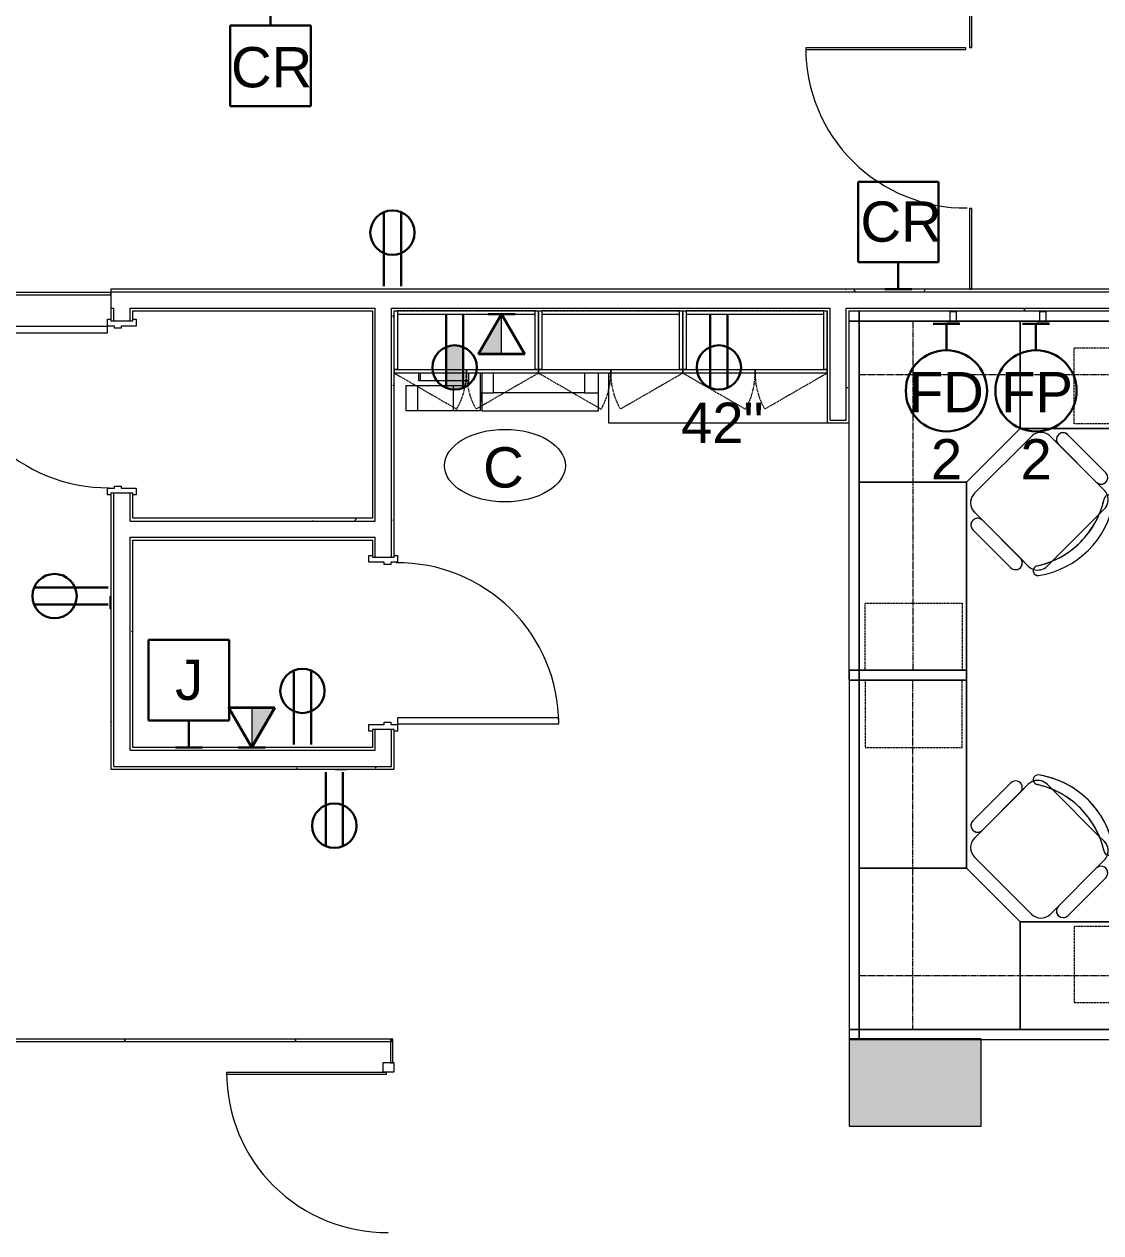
# Model space of a CAD drawing. Header units: inches. Extents: x 0 to 1536, y 72 to 1354.
# Drawn here: x 401 to 641.5, y 241.3 to 511.3 of the extents above; entities that cross this region are included whole.
import ezdxf

# ---------------------------------------------------------------- set-up
doc = ezdxf.new("R2010")
doc.units = ezdxf.units.IN
doc.header["$MEASUREMENT"] = 0
for name, pattern in [('Dash', [0.25, 0.125, -0.125]), ('Hidden', [0.28125, 0.1875, -0.09375]), ('Hidden2', [0.140625, 0.09375, -0.046875])]:
    doc.linetypes.add(name, pattern=pattern)
for name, color, linetype, lineweight in [('A-ANNO-NOTE', 131, 'Continuous', 9), ('A-COLS', 52, 'Continuous', 13), ('A-DOOR', 31, 'Continuous', 13), ('A-GLAZ-CURT', 52, 'Continuous', 9), ('A-GLAZ-CWMG', 51, 'Continuous', 9), ('A-WALL', 113, 'Continuous', 13), ('A-WALL-PATT', 111, 'Continuous', 13), ('E-ELEC-FIXT', 91, 'Continuous', 9), ('I-FURN', 30, 'Continuous', 9), ('I-FURN-PNLS', 30, 'Continuous', 9), ('I-WALL', 2, 'Continuous', 13), ('Q-CASE', 31, 'Continuous', 9), ('Q-CASE-HDLN', 31, 'Dash', 9), ('Q-SPCQ', 91, 'Continuous', 9), ('Q-SPCQ-IDEN', 132, 'Continuous', 9)]:
    doc.layers.add(name, color=color, linetype=linetype, lineweight=lineweight)
doc.styles.add('Arial_1', font='arial.ttf', dxfattribs={"height": 9})
doc.styles.add('Swis721 Lt BT_2', font='swissl.ttf', dxfattribs={"height": 9})
pattern_1 = [(0, (0, 0), (30.72, 7.68), [1.267, -21.773, 1.267, -21.773, -122.88]), (0, (0, 0), (30.72, 7.68), [-46.08, 1.267, -44.813, 1.267, -21.773, -53.76]), (0, (0, 0), (30.72, 7.68), [-115.2, 1.267, -14.093, 1.267, -37.133]), (120, (11.52, 3.84), (-22.011075, 22.7643), [1.267, -21.773, 1.267, -21.773, -122.88]), (120, (11.52, 3.84), (-22.011075, 22.7643), [-46.08, 1.267, -44.813, 1.267, -21.773, -53.76]), (120, (11.52, 3.84), (-22.011075, 22.7643), [-115.2, 1.267, -14.093, 1.267, -37.133]), (240, (15.36, 19.2), (-8.708925, -30.4443), [1.267, -21.773, 1.267, -21.773, -122.88]), (240, (15.36, 19.2), (-8.708925, -30.4443), [-46.08, 1.267, -44.813, 1.267, -21.773, -53.76]), (240, (15.36, 19.2), (-8.708925, -30.4443), [-115.2, 1.267, -14.093, 1.267, -37.133])]

# ---------------------------------------------------------------- blocks, each defined once
blk = doc.blocks.new('System Panel - Glazed-7510324-Level XX  POWER _ SIGNAL')
at = {"layer": 'A-GLAZ-CURT', "lineweight": 13}
for p, q in [((19, 0.125), (-19, 0.125)), ((-19, 0.125), (-19, -0.375)), ((19, -0.375), (19, 0.125)), ((-19, -0.375), (19, -0.375))]:
    blk.add_line(p, q, dxfattribs=at)
blk = doc.blocks.new('A-Copier-Floor - A-Copier-Floor-4036613-Level XX  POWER _ SIGNAL')
at = {"layer": 'Q-SPCQ'}
for p, q in [((-27.26, -1.09), (-27.26, -2.84)), ((-26.84, -2.84), (-26.84, -1.09)), ((-16.13, -1.09), (-16.13, -3.97)), ((-13.49, -1.09), (-13.49, -9.53)), ((-13.09, -1.09), (-13.09, -5.51)), ((-10.52, -5.51), (-10.52, -1.09)), ((9.82, -1.09), (9.82, -5.51)), ((12.91, -5.51), (12.91, -1.09)), ((-27.49, -3.97), (-30.09, -3.97)), ((-30.09, -3.97), (-30.09, -9.53)), ((-19.49, -3.97), (-27.49, -3.97)), ((-27.49, -3.97), (-27.49, -9.53)), ((-26.84, -2.84), (-27.26, -2.84)), ((-16.13, -2.84), (-26.84, -2.84)), ((-16.13, -3.97), (-19.49, -3.97)), ((-19.49, -3.97), (-19.49, -9.53)), ((-13.29, -5.51), (-13.29, -7.53)), ((-13.29, -5.51), (-13.1, -5.51)), ((-13.1, -7.53), (-13.29, -7.53)), ((-13.09, -5.51), (-10.52, -5.51)), ((-13.09, -5.51), (-13.09, -9.53)), ((9.82, -5.51), (-10.52, -5.51)), ((9.82, -5.51), (12.91, -5.51)), ((12.91, -9.53), (12.91, -5.51)), ((-27.49, -9.53), (-30.09, -9.53)), ((-19.49, -9.53), (-27.49, -9.53)), ((-13.49, -9.53), (-19.49, -9.53)), ((-13.09, -9.53), (12.91, -9.53))]:
    blk.add_line(p, q, dxfattribs=at)
blk = doc.blocks.new('F-Workstation - Generic Typical - F-Workstation - admin-V7-Level XX  POWER _ SIGNAL')
at = {"layer": 'I-FURN'}
for p, q in [((25.76, -38.49), (38.49, -25.76)), ((38.49, -25.76), (25.76, -38.49)), ((25.76, -38.49), (38.49, -25.76)), ((42.73, -25.76), (54.75, -37.78)), ((44.5, -27.53), (42.73, -25.76)), ((42.73, -25.76), (44.5, -27.53)), ((46.62, -25.4), (55.1, -33.89)), ((55.1, -33.89), (46.62, -25.4)), ((46.62, -25.4), (55.1, -33.89)), ((44.5, -27.53), (52.98, -36.01)), ((52.98, -36.01), (44.5, -27.53)), ((52.98, -36.01), (44.5, -27.53)), ((44.5, -27.53), (52.98, -36.01)), ((54.75, -37.78), (52.98, -36.01)), ((52.98, -36.01), (54.75, -37.78)), ((37.78, -54.75), (25.76, -42.73)), ((25.76, -42.73), (27.53, -44.5)), ((27.53, -44.5), (25.76, -42.73)), ((53.65, -43.12), (43.12, -53.65)), ((43.2, -53.57), (53.57, -43.2)), ((53.57, -43.2), (43.2, -53.57)), ((53.57, -43.2), (54.75, -42.02)), ((54.75, -42.02), (53.57, -43.2)), ((36.01, -52.98), (27.53, -44.5)), ((27.53, -44.5), (36.01, -52.98)), ((27.53, -44.5), (36.01, -52.98)), ((36.01, -52.98), (27.53, -44.5)), ((33.89, -55.1), (25.4, -46.62)), ((25.4, -46.62), (33.89, -55.1)), ((33.89, -55.1), (25.4, -46.62)), ((36.01, -52.98), (37.78, -54.75)), ((37.78, -54.75), (36.01, -52.98)), ((42.02, -54.75), (43.2, -53.57)), ((43.2, -53.57), (42.02, -54.75))]:
    blk.add_line(p, q, dxfattribs=at)
for centre, radius, start, end in [((40.61, -27.88), 3, 45, 135), ((40.61, -27.88), 3, 45, 135), ((40.61, -27.88), 3, 45, 135), ((45.56, -26.46), 1.5, 45, 225), ((45.56, -26.46), 1.5, 45, 225), ((45.56, -26.46), 1.5, 135, 180), ((45.56, -26.46), 1.5, 180, 225), ((45.56, -26.46), 1.5, 90, 135), ((45.56, -26.46), 1.5, 60, 90), ((45.56, -26.46), 1.5, 45, 60), ((54.04, -34.95), 1.5, 225, 45), ((54.04, -34.95), 1.5, 225, 45), ((54.04, -34.95), 1.5, 225, 45), ((52.63, -39.9), 3, 18.7164, 45), ((52.63, -39.9), 3, 18.6047, 45), ((52.63, -39.9), 3, 18.6047, 45), ((27.88, -40.61), 3, 135, 225), ((27.88, -40.61), 3, 135, 225), ((27.88, -40.61), 3, 135, 225), ((35.53, -35.53), 19.64, 282.5758, 347.4242), ((35.53, -35.53), 19.64, 282.5758, 347.4242), ((37.07, -37.07), 20, 278.8255, 351.1745), ((37.07, -37.07), 20, 278.8255, 351.1745), ((35.53, -35.53), 19.64, 323.1061, 347.4242), ((55.77, -39.97), 1.08, 351.1745, 171.1745), ((55.77, -39.97), 1.08, 351.1745, 171.1745), ((55.77, -39.97), 1.08, 156.1745, 171.1745), ((52.63, -39.9), 3, 315, 18.6047), ((55.77, -39.97), 1.08, 96.1745, 156.1745), ((52.63, -39.9), 3, 330, 0), ((52.63, -39.9), 3, 0, 18.6047), ((55.77, -39.97), 1.08, 81.1745, 96.1745), ((55.77, -39.97), 1.08, 351.1745, 81.1745), ((37.07, -37.07), 20, 342.1309, 351.1745), ((52.63, -39.9), 3, 315, 330), ((26.46, -45.56), 1.5, 45, 225), ((26.46, -45.56), 1.5, 45, 225), ((26.46, -45.56), 1.5, 105, 180), ((26.46, -45.56), 1.5, 180, 225), ((26.46, -45.56), 1.5, 45, 105), ((37.07, -37.07), 20, 278.8255, 342.1309), ((35.53, -35.53), 19.64, 315, 323.1061), ((35.53, -35.53), 19.64, 290.6818, 315), ((34.95, -54.04), 1.5, 225, 45), ((34.95, -54.04), 1.5, 225, 45), ((34.95, -54.04), 1.5, 345, 45), ((35.53, -35.53), 19.64, 282.5758, 290.6818), ((34.95, -54.04), 1.5, 225, 315), ((34.95, -54.04), 1.5, 315, 345), ((39.9, -52.63), 3, 225, 251.2836), ((39.9, -52.63), 3, 225, 251.3953), ((39.9, -52.63), 3, 225, 251.3953), ((39.97, -55.77), 1.08, 98.8255, 278.8255), ((39.97, -55.77), 1.08, 98.8255, 278.8255), ((39.97, -55.77), 1.08, 173.8255, 188.8255), ((39.97, -55.77), 1.08, 143.8255, 173.8255), ((39.97, -55.77), 1.08, 188.8255, 203.8255), ((39.9, -52.63), 3, 251.3953, 315), ((39.9, -52.63), 3, 251.3953, 255), ((39.97, -55.77), 1.08, 203.8255, 278.8255), ((39.97, -55.77), 1.08, 98.8255, 143.8255), ((39.9, -52.63), 3, 255, 285), ((39.9, -52.63), 3, 285, 315)]:
    blk.add_arc(centre, radius, start, end, dxfattribs=at)
at = {"layer": 'I-FURN-PNLS'}
for p, q in [((-2.25, 2.25), (-2.25, 0)), ((0, 2.25), (-2.25, 2.25)), ((-2.25, 0), (0, 0)), ((0, 0), (-2.25, 0)), ((-2.25, 0), (-2.25, -78)), ((0, 0), (0, 2.25)), ((78, 2.25), (0, 2.25)), ((0, 2.25), (0, 0)), ((0, 0), (78, 0)), ((0, -78), (0, 0)), ((0, 0), (0, -36)), ((36, 0), (0, 0)), ((0, 0), (0, -36)), ((36, 0), (0, 0)), ((0, 0), (36, 0)), ((0, -36), (0, 0)), ((78, 0), (36, 0)), ((36, 0), (36, -24)), ((36, -24), (36, 0)), ((36, -24), (36, 0)), ((36, 0), (36, -24)), ((78, 0), (36, 0)), ((36, 0), (36, -24)), ((36, -24), (36, 0)), ((36, 0), (78, 0)), ((78, 2.25), (78, 0)), ((80.25, 2.25), (78, 2.25)), ((78, 0), (78, 2.25)), ((78, -24), (78, 0)), ((78, 0), (80.25, 0)), ((80.25, 0), (78, 0)), ((78, 0), (78, -24)), ((78, -24), (78, 0)), ((78, 0), (78, -24)), ((80.25, 0), (80.25, 2.25)), ((80.25, -24), (80.25, 0)), ((24, -36), (36, -24)), ((24, -36), (36, -24)), ((36, -24), (24, -36)), ((36, -24), (78, -24)), ((36, -24), (78, -24)), ((78, -24), (36, -24)), ((63, -24), (78, -24)), ((78, -24), (80.25, -24)), ((24, -36), (0, -36)), ((0, -36), (0, -78)), ((0, -36), (24, -36)), ((0, -36), (24, -36)), ((24, -36), (0, -36)), ((24, -36), (0, -36)), ((0, -36), (0, -78)), ((0, -78), (0, -36)), ((0, -36), (24, -36)), ((24, -78), (24, -36)), ((24, -78), (24, -36)), ((24, -36), (24, -78)), ((24, -78), (24, -48)), ((-2.25, -78), (-2.25, -80.25)), ((0, -78), (-2.25, -78)), ((-2.25, -78), (0, -78)), ((0, -78), (24, -78)), ((0, -80.25), (0, -78)), ((24, -78), (0, -78)), ((0, -78), (0, -80.25)), ((0, -78), (24, -78)), ((24, -78), (0, -78)), ((24, -80.25), (24, -78)), ((-2.25, -80.25), (0, -80.25)), ((0, -80.25), (24, -80.25))]:
    blk.add_line(p, q, dxfattribs=at)
at = {"layer": 'I-FURN-PNLS', "linetype": 'Hidden'}
for p, q in [((12, -78), (12, 0)), ((0, -12), (78, -12))]:
    blk.add_line(p, q, dxfattribs=at)
at = {"layer": 'I-FURN-PNLS', "linetype": 'Hidden2'}
for p, q in [((63, -1.37), (63, -23)), ((78, -1.37), (63, -1.37)), ((78, -23), (78, -1.37)), ((63, -23), (78, -23)), ((23, -48), (6, -48)), ((6, -48), (6, -78)), ((23, -78), (23, -48)), ((6, -78), (23, -78))]:
    blk.add_line(p, q, dxfattribs=at)
blk = doc.blocks.new('F-Workstation - Generic Typical - F-Workstation - admin-V12-Level XX  POWER _ SIGNAL')
at = {"layer": 'I-FURN'}
for p, q in [((33.89, 55.1), (25.4, 46.62)), ((33.89, 55.1), (25.4, 46.62)), ((25.4, 46.62), (33.89, 55.1)), ((37.78, 54.75), (25.76, 42.73)), ((37.78, 54.75), (36.01, 52.98)), ((36.01, 52.98), (37.78, 54.75)), ((43.2, 53.57), (42.02, 54.75)), ((42.02, 54.75), (43.2, 53.57)), ((27.53, 44.5), (36.01, 52.98)), ((36.01, 52.98), (27.53, 44.5)), ((36.01, 52.98), (27.53, 44.5)), ((27.53, 44.5), (36.01, 52.98)), ((53.65, 43.12), (43.12, 53.65)), ((53.57, 43.2), (43.2, 53.57)), ((43.2, 53.57), (53.57, 43.2)), ((27.53, 44.5), (25.76, 42.73)), ((25.76, 42.73), (27.53, 44.5)), ((54.75, 42.02), (53.57, 43.2)), ((53.57, 43.2), (54.75, 42.02)), ((25.76, 38.49), (38.49, 25.76)), ((25.76, 38.49), (38.49, 25.76)), ((38.49, 25.76), (25.76, 38.49)), ((42.73, 25.76), (54.75, 37.78)), ((52.98, 36.01), (44.5, 27.53)), ((44.5, 27.53), (52.98, 36.01)), ((44.5, 27.53), (52.98, 36.01)), ((52.98, 36.01), (44.5, 27.53)), ((52.98, 36.01), (54.75, 37.78)), ((54.75, 37.78), (52.98, 36.01)), ((46.62, 25.4), (55.1, 33.89)), ((46.62, 25.4), (55.1, 33.89)), ((55.1, 33.89), (46.62, 25.4)), ((42.73, 25.76), (44.5, 27.53)), ((44.5, 27.53), (42.73, 25.76))]:
    blk.add_line(p, q, dxfattribs=at)
for centre, radius, start, end in [((39.97, 55.77), 1.08, 81.1745, 261.1745), ((39.97, 55.77), 1.08, 81.1745, 261.1745), ((39.97, 55.77), 1.08, 81.1745, 141.1745), ((37.07, 37.07), 20, 8.8255, 81.1745), ((37.07, 37.07), 20, 8.8255, 81.1745), ((37.07, 37.07), 20, 8.8255, 81.1745), ((34.95, 54.04), 1.5, 315, 135), ((34.95, 54.04), 1.5, 315, 135), ((34.95, 54.04), 1.5, 90, 135), ((34.95, 54.04), 1.5, 60, 90), ((34.95, 54.04), 1.5, 45, 60), ((34.95, 54.04), 1.5, 0, 45), ((34.95, 54.04), 1.5, 345, 0), ((39.9, 52.63), 3, 108.7164, 135), ((39.9, 52.63), 3, 108.6047, 135), ((39.9, 52.63), 3, 108.6047, 135), ((39.97, 55.77), 1.08, 171.1745, 186.1745), ((39.97, 55.77), 1.08, 186.1745, 201.1745), ((39.97, 55.77), 1.08, 141.1745, 171.1745), ((39.9, 52.63), 3, 60, 108.6047), ((39.9, 52.63), 3, 45, 108.6047), ((39.97, 55.77), 1.08, 201.1745, 216.1745), ((39.97, 55.77), 1.08, 216.1745, 231.1745), ((39.97, 55.77), 1.08, 231.1745, 246.1745), ((39.97, 55.77), 1.08, 246.1745, 261.1745), ((35.53, 35.53), 19.64, 12.5758, 77.4242), ((35.53, 35.53), 19.64, 12.5758, 77.4242), ((35.53, 35.53), 19.64, 69.3182, 77.4242), ((39.9, 52.63), 3, 45, 60), ((34.95, 54.04), 1.5, 315, 345), ((35.53, 35.53), 19.64, 36.8939, 69.3182), ((26.46, 45.56), 1.5, 135, 315), ((26.46, 45.56), 1.5, 135, 315), ((26.46, 45.56), 1.5, 135, 180), ((35.53, 35.53), 19.64, 28.7879, 36.8939), ((26.46, 45.56), 1.5, 180, 195), ((26.46, 45.56), 1.5, 195, 285), ((26.46, 45.56), 1.5, 285, 300), ((26.46, 45.56), 1.5, 300, 315), ((35.53, 35.53), 19.64, 12.5758, 28.7879), ((27.88, 40.61), 3, 135, 225), ((27.88, 40.61), 3, 135, 225), ((27.88, 40.61), 3, 135, 195), ((52.63, 39.9), 3, 341.3953, 45), ((52.63, 39.9), 3, 341.3953, 45), ((27.88, 40.61), 3, 195, 225), ((55.77, 39.97), 1.08, 188.8255, 8.8255), ((55.77, 39.97), 1.08, 188.8255, 8.8255), ((55.77, 39.97), 1.08, 188.8255, 218.8255), ((52.63, 39.9), 3, 315, 341.2836), ((52.63, 39.9), 3, 315, 341.3953), ((52.63, 39.9), 3, 315, 341.3953), ((55.77, 39.97), 1.08, 218.8255, 248.8255), ((55.77, 39.97), 1.08, 248.8255, 263.8255), ((55.77, 39.97), 1.08, 263.8255, 308.8255), ((55.77, 39.97), 1.08, 308.8255, 338.8255), ((55.77, 39.97), 1.08, 338.8255, 8.8255), ((54.04, 34.95), 1.5, 315, 135), ((54.04, 34.95), 1.5, 315, 135), ((54.04, 34.95), 1.5, 45, 135), ((54.04, 34.95), 1.5, 30, 45), ((54.04, 34.95), 1.5, 315, 15), ((54.04, 34.95), 1.5, 15, 30), ((45.56, 26.46), 1.5, 135, 315), ((45.56, 26.46), 1.5, 135, 315), ((45.56, 26.46), 1.5, 135, 180), ((40.61, 27.88), 3, 225, 315), ((40.61, 27.88), 3, 225, 315), ((40.61, 27.88), 3, 225, 300), ((40.61, 27.88), 3, 300, 315), ((45.56, 26.46), 1.5, 180, 210), ((45.56, 26.46), 1.5, 210, 315)]:
    blk.add_arc(centre, radius, start, end, dxfattribs=at)
at = {"layer": 'I-FURN-PNLS'}
for p, q in [((-2.25, 78), (-2.25, 80.25)), ((-2.25, 80.25), (0, 80.25)), ((0, 80.25), (0, 78)), ((0, 78), (0, 80.25)), ((0, 80.25), (24, 80.25)), ((24, 80.25), (24, 78)), ((0, 78), (-2.25, 78)), ((-2.25, 78), (0, 78)), ((-2.25, 0), (-2.25, 78)), ((0, 36), (0, 78)), ((0, 78), (24, 78)), ((0, 78), (0, 0)), ((24, 78), (0, 78)), ((24, 78), (0, 78)), ((0, 78), (0, 36)), ((0, 36), (0, 78)), ((0, 78), (24, 78)), ((24, 78), (24, 36)), ((24, 78), (24, 48)), ((24, 36), (24, 78)), ((24, 78), (24, 36)), ((24, 36), (0, 36)), ((0, 0), (0, 36)), ((0, 36), (24, 36)), ((24, 36), (0, 36)), ((0, 36), (0, 0)), ((0, 0), (0, 36)), ((0, 36), (24, 36)), ((0, 36), (24, 36)), ((24, 36), (0, 36)), ((24, 36), (36, 24)), ((36, 24), (24, 36)), ((24, 36), (36, 24)), ((36, 0), (36, 24)), ((36, 24), (78, 24)), ((36, 24), (36, 0)), ((36, 0), (36, 24)), ((36, 24), (36, 0)), ((78, 24), (36, 24)), ((36, 24), (36, 0)), ((36, 0), (36, 24)), ((36, 24), (78, 24)), ((63, 24), (78, 24)), ((78, 24), (78, 0)), ((78, 24), (80.25, 24)), ((78, 0), (78, 24)), ((78, 0), (78, 24)), ((78, 24), (78, 0)), ((80.25, 24), (80.25, 0)), ((-2.25, -2.25), (-2.25, 0)), ((-2.25, 0), (0, 0)), ((0, 0), (-2.25, 0)), ((0, -2.25), (-2.25, -2.25)), ((0, 0), (0, -2.25)), ((0, -2.25), (0, 0)), ((0, 0), (78, 0)), ((36, 0), (0, 0)), ((0, 0), (36, 0)), ((36, 0), (0, 0)), ((78, -2.25), (0, -2.25)), ((78, 0), (36, 0)), ((36, 0), (78, 0)), ((78, 0), (36, 0)), ((78, -2.25), (78, 0)), ((78, 0), (80.25, 0)), ((78, 0), (78, -2.25)), ((80.25, 0), (78, 0)), ((80.25, -2.25), (78, -2.25)), ((80.25, 0), (80.25, -2.25))]:
    blk.add_line(p, q, dxfattribs=at)
at = {"layer": 'I-FURN-PNLS', "linetype": 'Hidden2'}
for p, q in [((6, 78), (23, 78)), ((6, 48), (6, 78)), ((23, 78), (23, 48)), ((23, 48), (6, 48)), ((63, 1.37), (63, 23)), ((63, 23), (78, 23)), ((78, 23), (78, 1.37)), ((78, 1.37), (63, 1.37))]:
    blk.add_line(p, q, dxfattribs=at)
at = {"layer": 'I-FURN-PNLS', "linetype": 'Hidden'}
for p, q in [((12, 78), (12, 0)), ((0, 12), (78, 12))]:
    blk.add_line(p, q, dxfattribs=at)
blk = doc.blocks.new('C-Counter Top - ADJ HEIGHT-7594232-Level XX  POWER _ SIGNAL')
at = {"layer": 'Q-CASE'}
for p, q in [((-47.26, -13.88), (-47.26, -25)), ((-47.26, -25), (1.6, -25))]:
    blk.add_line(p, q, dxfattribs=at)
blk = doc.blocks.new('existing columns - existing columns-7228682-Level XX  POWER _ SIGNAL')
at = {"layer": 'A-COLS', "lineweight": 9}
h = blk.add_hatch(color=7, dxfattribs=at)
h.paths.add_polyline_path([(384.5, 264.85), (384.5, 284.85), (359.5, 284.85), (359.5, 264.85), (378.37, 264.85)], flags=0)
h.paths.add_polyline_path([(1273.33, 265.1), (1296.58, 265.1), (1296.58, 284.6), (1273.33, 284.6), (1273.33, 266.87)], flags=0)
h.paths.add_polyline_path([(614.75, 265.1), (614.75, 284.6), (585.25, 284.6), (585.25, 265.1)], flags=0)
h.paths.add_polyline_path([(140.33, 265.35), (162.62, 265.35), (162.62, 284.85), (125.37, 284.85), (125.37, 265.35)], flags=0)
h.paths.add_polyline_path([(1043.14, 265.6), (1070.77, 265.6), (1070.77, 284.1), (1043.14, 284.1), (1043.14, 266.87)], flags=0)
h.paths.add_polyline_path([(816.33, 265.6), (841.58, 265.6), (841.58, 284.1), (816.33, 284.1), (816.33, 266.87)], flags=0)
h.paths.add_polyline_path([(1297.94, 517.56), (1297.94, 540.06), (1274.69, 540.06), (1274.69, 517.56)], flags=0)
h.paths.add_polyline_path([(1049.47, 518.87), (1070.77, 518.87), (1070.77, 538.75), (1043.14, 538.75), (1043.14, 518.87), (1049.23, 518.87)], flags=0)
h.paths.add_polyline_path([(615, 520.1), (615, 539.97), (585, 539.97), (585, 520.1)], flags=0)
h.paths.add_polyline_path([(841.58, 520.1), (841.58, 538.22), (816.33, 538.22), (816.33, 520.1), (832.82, 520.1)], flags=0)
h.paths.add_polyline_path([(396.25, 522.37), (396.25, 540.6), (365.37, 540.6), (365.37, 522.37)], flags=0)
h.paths.add_polyline_path([(395, 759.02), (395, 770.52), (369, 770.52), (369, 759.02)], flags=0)
at = {"layer": 'A-COLS', "color": 8, "lineweight": 20}
for p, q in [((614.75, 284.6), (585.25, 284.6)), ((585.25, 284.6), (585.25, 265.1)), ((614.75, 265.1), (614.75, 284.6)), ((585.25, 265.1), (614.75, 265.1))]:
    blk.add_line(p, q, dxfattribs=at)
blk = doc.blocks.new('System Panel - Glazed-7591738-Level XX  POWER _ SIGNAL')
at = {"layer": 'A-GLAZ-CURT', "lineweight": 13}
for p, q in [((10.82, 0.13), (-10.82, 0.13)), ((-10.82, 0.13), (-10.82, -0.37)), ((10.82, -0.37), (10.82, 0.13)), ((-10.82, -0.37), (10.82, -0.37))]:
    blk.add_line(p, q, dxfattribs=at)
blk = doc.blocks.new('System Panel - Glazed-7669277-Level XX  POWER _ SIGNAL')
at = {"layer": 'A-GLAZ-CURT', "lineweight": 13}
for p, q in [((50.06, 0.37), (-50.06, 0.37)), ((-50.06, 0.37), (-50.06, -0.13)), ((50.06, -0.13), (50.06, 0.37)), ((-50.06, -0.13), (50.06, -0.13))]:
    blk.add_line(p, q, dxfattribs=at)
blk = doc.blocks.new('PS - Power Device _Wall Base_ - Duplex-4862727-Level XX  POWER _ SIGNAL')
at = {"layer": 'E-ELEC-FIXT'}
for p, q in [((420.21, 380.66), (420.21, 383.41)), ((420.39, 383.41), (420.21, 383.41)), ((420.21, 380.66), (420.39, 380.66))]:
    blk.add_line(p, q, dxfattribs=at)
blk = doc.blocks.new('PS - Power Device _Wall Base_ - Basefeed Data-7313046-Level XX  POWER _ SIGNAL')
at = {"layer": 'E-ELEC-FIXT'}
for p, q in [((607.75, 447.1), (609.25, 447.1)), ((607.75, 447.1), (607.75, 444.97)), ((609.25, 444.97), (609.25, 447.1)), ((607.12, 444.97), (609.87, 444.97)), ((607.12, 444.97), (607.12, 444.79)), ((609.87, 444.79), (607.12, 444.79)), ((609.87, 444.79), (609.87, 444.97))]:
    blk.add_line(p, q, dxfattribs=at)
blk = doc.blocks.new('PS - Power Device _Wall Base_ - Basefeed Power-7313196-Level XX  POWER _ SIGNAL')
at = {"layer": 'E-ELEC-FIXT'}
for p, q in [((627.75, 447.1), (629.25, 447.1)), ((627.75, 447.1), (627.75, 444.97)), ((629.25, 444.97), (629.25, 447.1)), ((627.12, 444.97), (629.87, 444.97)), ((627.12, 444.97), (627.12, 444.79)), ((629.87, 444.79), (627.12, 444.79)), ((629.87, 444.79), (629.87, 444.97))]:
    blk.add_line(p, q, dxfattribs=at)
blk = doc.blocks.new('System Panel - Glazed-7496259-Level XX  POWER _ SIGNAL')
at = {"layer": 'A-GLAZ-CURT', "lineweight": 13}
for p, q in [((19.04, 0.13), (-19.04, 0.13)), ((-19.04, 0.13), (-19.04, -0.37)), ((19.04, -0.37), (19.04, 0.13)), ((-19.04, -0.37), (19.04, -0.37))]:
    blk.add_line(p, q, dxfattribs=at)
blk = doc.blocks.new('CW Cupbd Ohead - 37_h x 13 7_8_d - 2 Doors - 1 Shelf-7594327-Level XX  POWER _ SIGNAL')
at = {"layer": 'Q-CASE'}
for p, q in [((2, -2.36), (2.75, -2.36)), ((2, -15.45), (2, -2.36)), ((2.75, -2.36), (2.75, -15.45)), ((33.49, -2.36), (2.75, -2.36)), ((33.49, -2.36), (34.24, -2.36)), ((33.49, -15.45), (33.49, -2.36)), ((34.24, -15.45), (34.24, -2.36)), ((2.75, -3.11), (33.49, -3.11)), ((2, -15.45), (18.12, -15.45)), ((2, -15.45), (2, -16.24)), ((2.75, -15.45), (2, -15.45)), ((18.12, -16.24), (18.12, -15.45)), ((18.12, -15.45), (34.24, -15.45)), ((18.12, -15.45), (18.12, -16.24)), ((34.24, -15.45), (33.49, -15.45)), ((34.24, -16.24), (34.24, -15.45)), ((18.12, -16.24), (2, -16.24)), ((34.24, -16.24), (18.12, -16.24))]:
    blk.add_line(p, q, dxfattribs=at)
at = {"layer": 'Q-CASE', "linetype": 'Hidden'}
for p, q in [((2, -16.24), (15.96, -24.3)), ((34.24, -16.24), (20.28, -24.3))]:
    blk.add_line(p, q, dxfattribs=at)
for centre, start, end in [((2, -16.24), 330, 0.5), ((34.24, -16.24), 179.5, 210)]:
    blk.add_arc(centre, 16.12, start, end, dxfattribs=at)
at = {"layer": 'Q-CASE-HDLN'}
for p, q in [((2, -16.24), (2, -2.36)), ((2, -2.36), (34.24, -2.36)), ((34.24, -2.36), (34.24, -16.24)), ((34.24, -16.24), (2, -16.24))]:
    blk.add_line(p, q, dxfattribs=at)
blk = doc.blocks.new('Door - Single - Solid Door-7446633-Level XX  POWER _ SIGNAL')
at = {"layer": 'A-DOOR', "lineweight": 9}
for p, q in [((-15.63, 3.1), (-14.13, 3.1)), ((-15.63, 2.35), (-15.63, 3.1)), ((-14.13, 3.1), (-14.13, -0.28)), ((22.12, 3.1), (23.62, 3.1)), ((22.12, -0.28), (22.12, 3.1)), ((23.62, 3.1), (23.62, 2.35)), ((-15.63, -3.28), (-15.63, -2.53)), ((-14.13, -0.28), (-13.63, -0.28)), ((-14.13, -1.78), (-14.13, -3.28)), ((-13.63, -1.78), (-14.13, -1.78)), ((-13.63, -0.28), (-13.63, -1.78)), ((21.62, -0.28), (22.12, -0.28)), ((21.62, -1.78), (21.62, -0.28)), ((22.12, -1.78), (21.62, -1.78)), ((22.12, -3.28), (22.12, -1.78)), ((23.62, -2.53), (23.62, -3.28)), ((-14.13, -3.28), (-15.63, -3.28)), ((23.62, -3.28), (22.12, -3.28))]:
    blk.add_line(p, q, dxfattribs=at)
at = {"layer": 'A-DOOR'}
for p, q in [((-12.63, -3.28), (-14.01, -3.28)), ((-14.01, -3.28), (-14.01, -39.28)), ((-12.63, -39.28), (-12.63, -3.28)), ((-14.01, -39.28), (-12.63, -39.28))]:
    blk.add_line(p, q, dxfattribs=at)
at = {"layer": 'A-DOOR', "lineweight": 9}
blk.add_arc((-14.01, -3.28), 36, 270, 0.5, dxfattribs=at)
blk = doc.blocks.new('CW-Single Glass Door - Patch Only - Short Pull-7515613-Level XX  POWER _ SIGNAL')
at = {"layer": 'A-DOOR'}
for p, q in [((-17.5, -1.25), (-17.875, -1.25)), ((-17.875, -1.25), (-17.875, -37)), ((-17.5, -37), (-17.5, -1.25)), ((-17.875, -37), (-17.5, -37))]:
    blk.add_line(p, q, dxfattribs=at)
at = {"layer": 'A-DOOR', "lineweight": 9}
blk.add_arc((-17.875, -1.25), 35.75, 270, 0.5, dxfattribs=at)
blk = doc.blocks.new('Door - Single - Solid Door-7488237-Level XX  POWER _ SIGNAL')
at = {"layer": 'A-DOOR', "lineweight": 9}
for p, q in [((-15.63, 3.1), (-14.13, 3.1)), ((-15.63, 2.35), (-15.63, 3.1)), ((-14.13, 3.1), (-14.13, -0.28)), ((22.12, 3.1), (23.62, 3.1)), ((22.12, -0.28), (22.12, 3.1)), ((23.62, 3.1), (23.62, 2.35)), ((-15.63, -3.28), (-15.63, -2.53)), ((-14.13, -0.28), (-13.63, -0.28)), ((-14.13, -1.78), (-14.13, -3.28)), ((-13.63, -1.78), (-14.13, -1.78)), ((-13.63, -0.28), (-13.63, -1.78)), ((21.62, -0.28), (22.12, -0.28)), ((21.62, -1.78), (21.62, -0.28)), ((22.12, -1.78), (21.62, -1.78)), ((22.12, -3.28), (22.12, -1.78)), ((23.62, -2.53), (23.62, -3.28)), ((-14.13, -3.28), (-15.63, -3.28)), ((23.62, -3.28), (22.12, -3.28))]:
    blk.add_line(p, q, dxfattribs=at)
at = {"layer": 'A-DOOR'}
for p, q in [((-12.63, -3.28), (-14.01, -3.28)), ((-14.01, -3.28), (-14.01, -39.28)), ((-12.63, -39.28), (-12.63, -3.28)), ((-14.01, -39.28), (-12.63, -39.28))]:
    blk.add_line(p, q, dxfattribs=at)
at = {"layer": 'A-DOOR', "lineweight": 9}
blk.add_arc((-14.01, -3.28), 36, 270, 0.5, dxfattribs=at)
blk = doc.blocks.new('System Panel - Glazed-7560845-Level XX  POWER _ SIGNAL')
at = {"layer": 'A-GLAZ-CURT', "lineweight": 13}
for p, q in [((2.65625, 0.375), (-2.65625, 0.375)), ((-2.65625, 0.375), (-2.65625, -0.125)), ((2.65625, -0.125), (2.65625, 0.375)), ((-2.65625, -0.125), (2.65625, -0.125))]:
    blk.add_line(p, q, dxfattribs=at)
blk = doc.blocks.new('Rectangular Mullion - 2_ x 2 9_16_ rectangular-7349704-Level XX  POWER _ SIGNAL')
at = {"layer": 'A-GLAZ-CWMG', "lineweight": 20}
for p, q in [((-1, 0.4375), (1, 0.4375)), ((-1, -2.125), (-1, 0.4375)), ((1, 0.4375), (1, -2.125)), ((1, -2.125), (-1, -2.125))]:
    blk.add_line(p, q, dxfattribs=at)
blk = doc.blocks.new('System Panel - Glazed-7555241-Level XX  POWER _ SIGNAL')
at = {"layer": 'A-GLAZ-CURT', "lineweight": 13}
for p, q in [((9, 0.375), (-9, 0.375)), ((-9, 0.375), (-9, -0.125)), ((9, -0.125), (9, 0.375)), ((-9, -0.125), (9, -0.125))]:
    blk.add_line(p, q, dxfattribs=at)
blk = doc.blocks.new('System Panel - Glazed-7555249-Level XX  POWER _ SIGNAL')
at = {"layer": 'A-GLAZ-CURT', "lineweight": 13}
for p, q in [((5.45, 0.375), (-5.45, 0.375)), ((-5.45, 0.375), (-5.45, -0.125)), ((5.45, -0.125), (5.45, 0.375)), ((-5.45, -0.125), (5.45, -0.125))]:
    blk.add_line(p, q, dxfattribs=at)
blk = doc.blocks.new('CW-Single Glass Door - Patch Only - Short Pull-7555260-Level XX  POWER _ SIGNAL')
at = {"layer": 'A-DOOR'}
for p, q in [((-17.5, -1.25), (-17.875, -1.25)), ((-17.875, -1.25), (-17.875, -37)), ((-17.5, -37), (-17.5, -1.25)), ((-17.875, -37), (-17.5, -37))]:
    blk.add_line(p, q, dxfattribs=at)
at = {"layer": 'A-DOOR', "lineweight": 9}
blk.add_arc((-17.875, -1.25), 35.75, 270, 0.5, dxfattribs=at)
blk = doc.blocks.new('Appliance_Specialty Equipment Tag - Standard-3515593-Level XX  POWER _ SIGNAL')
at = {"layer": 'Q-SPCQ-IDEN'}
blk.add_ellipse((-0.0499, 0.0037), major_axis=(-0.1406, 0), ratio=0.600473, dxfattribs=at)

msp = doc.modelspace()

# ---------------------------------------------------------------- hatches: boundary and pattern name
at = {"layer": 'A-ANNO-NOTE'}
for points in [[(507.61, 437.61), (507.61, 446.54), (502.45, 437.61)], [(495.24, 430.1), (497.45, 439.55), (497.35, 439.56), (496.05, 433.75)], [(495.24, 430.1), (497.35, 439.56), (497.25, 439.56), (496.01, 433.75)], [(495.24, 430.1), (497.25, 439.56), (497.15, 439.56), (495.97, 433.75)], [(495.24, 430.1), (497.05, 439.56), (496.96, 439.56), (495.9, 433.75)], [(495.24, 430.1), (496.96, 439.56), (496.86, 439.55), (495.86, 433.75)], [(495.24, 430.1), (497.15, 439.56), (497.05, 439.56), (495.94, 433.75)], [(495.24, 430.1), (497.55, 439.54), (497.45, 439.55), (496.09, 433.75)], [(495.24, 430.1), (496.86, 439.55), (496.76, 439.54), (495.82, 433.75)], [(495.24, 430.1), (497.64, 439.53), (497.55, 439.54), (496.13, 433.75)], [(495.24, 430.1), (496.76, 439.54), (496.66, 439.53), (495.79, 433.75)], [(495.24, 430.1), (497.74, 439.52), (497.64, 439.53), (496.17, 433.75)], [(495.24, 430.1), (496.66, 439.53), (496.56, 439.52), (495.75, 433.75)], [(495.24, 430.1), (497.84, 439.51), (497.74, 439.52), (496.21, 433.75)], [(495.24, 430.1), (496.56, 439.52), (496.47, 439.51), (495.71, 433.75)], [(495.24, 430.1), (497.94, 439.5), (497.84, 439.51), (496.24, 433.75)], [(495.24, 430.1), (496.47, 439.51), (496.37, 439.5), (495.68, 433.75)], [(495.24, 430.1), (498.03, 439.48), (497.94, 439.5), (496.28, 433.75)], [(495.24, 430.1), (496.37, 439.5), (496.27, 439.48), (495.64, 433.75)], [(495.24, 430.1), (498.13, 439.46), (498.03, 439.48), (496.32, 433.75)], [(495.24, 430.1), (496.27, 439.48), (496.17, 439.46), (495.6, 433.75)], [(495.24, 430.1), (498.23, 439.44), (498.13, 439.46), (496.36, 433.75)], [(495.24, 430.1), (496.17, 439.46), (496.08, 439.44), (495.56, 433.75)], [(495.24, 430.1), (498.32, 439.42), (498.23, 439.44), (496.4, 433.75)], [(495.24, 430.1), (496.08, 439.44), (495.98, 439.42), (495.53, 433.75)], [(495.24, 430.1), (498.42, 439.39), (498.32, 439.42), (496.44, 433.75)], [(495.24, 430.1), (495.98, 439.42), (495.89, 439.39), (495.49, 433.75)], [(495.24, 430.1), (498.51, 439.37), (498.42, 439.39), (496.48, 433.75)], [(495.24, 430.1), (495.89, 439.39), (495.79, 439.37), (495.45, 433.75)], [(495.24, 430.1), (498.61, 439.34), (498.51, 439.37), (496.52, 433.75)], [(495.24, 430.1), (495.79, 439.37), (495.7, 439.34), (495.42, 433.75)], [(495.24, 430.1), (498.7, 439.31), (498.61, 439.34), (496.57, 433.75)], [(495.24, 430.1), (495.7, 439.34), (495.6, 439.31), (495.38, 433.75)], [(495.24, 430.1), (498.79, 439.28), (498.7, 439.31), (496.61, 433.75)], [(495.24, 430.1), (495.6, 439.31), (495.51, 439.28), (495.35, 433.75)], [(495.24, 430.1), (498.89, 439.25), (498.79, 439.28), (496.65, 433.75)], [(495.24, 430.1), (495.51, 439.28), (495.42, 439.25), (495.31, 433.75)], [(495.24, 430.1), (498.98, 439.21), (498.89, 439.25), (496.69, 433.75)], [(495.24, 430.1), (495.42, 439.25), (495.33, 439.21), (495.27, 433.75)], [(495.24, 430.1), (499.07, 439.17), (498.98, 439.21), (496.73, 433.75)], [(495.24, 430.1), (495.33, 439.21), (495.24, 439.17), (495.24, 433.75)], [(499.07, 430.08), (499.07, 439.17), (495.24, 430.1), (497.4, 430.09)], [(498.61, 429.9), (498.98, 430.04), (495.24, 430.1), (497.4, 429.97)], [(496.17, 429.78), (498.61, 429.9), (495.24, 430.1)], [(496.66, 429.69), (498.61, 429.9), (496.17, 429.78)], [(497.05, 429.67), (498.61, 429.9), (496.66, 429.69)], [(497.05, 429.67), (498.13, 429.77), (498.61, 429.9), (497.4, 429.72)], [(498.98, 430.04), (499.07, 430.08), (497.4, 430.07)], [(451.84, 349.66), (456.99, 358.59), (451.84, 358.59)]]:
    msp.add_hatch(color=256, dxfattribs=at).paths.add_polyline_path(points, flags=0)
at = {"layer": 'A-WALL-PATT', "lineweight": 9}
h = msp.add_hatch(dxfattribs=at)
h.set_pattern_fill('FP_1', color=256, style=0, pattern_type=2)
h.set_pattern_definition(pattern_1)
h.paths.add_polyline_path([(1085.33, 451.47), (1085.33, 452.1), (420.39, 452.1), (420.39, 451.47), (1082.83, 451.47)], flags=0)
h = msp.add_hatch(dxfattribs=at)
h.set_pattern_fill('FP_1', color=256, style=0, pattern_type=2)
h.set_pattern_definition(pattern_1)
h.paths.add_polyline_path([(968.57, 447.22), (1078.33, 447.22), (1078.33, 447.85), (584.62, 447.85), (584.62, 447.22), (967.57, 447.22)], flags=0)
h.paths.add_polyline_path([(581, 447.22), (581, 447.85), (483.02, 447.85), (483.02, 447.22), (580.37, 447.22)], flags=0)
h.paths.add_polyline_path([(443.3, 447.22), (479.39, 447.22), (479.39, 447.85), (424.64, 447.85), (424.64, 447.22), (425.38, 447.22)], flags=0)
h.paths.add_polyline_path([(420.39, 447.22), (421.02, 447.22), (421.02, 447.85), (420.39, 447.85), (420.39, 447.61)], flags=0)
h.paths.add_polyline_path([(1080.83, 447.22), (1082.83, 447.22), (1082.82, 447.85), (1080.83, 447.85)], flags=0)
h = msp.add_hatch(dxfattribs=at)
h.set_pattern_fill('FP_1', color=256, style=0, pattern_type=2)
h.set_pattern_definition(pattern_1)
h.paths.add_polyline_path([(420.69, 345.47), (421.02, 345.47), (421.02, 406.49), (420.39, 406.49), (420.39, 345.47)], flags=0)
h.paths.add_polyline_path([(421.02, 444.99), (421.02, 447.22), (420.39, 447.22), (420.39, 444.99)], flags=0)
h = msp.add_hatch(dxfattribs=at)
h.set_pattern_fill('FP_1', color=256, style=0, pattern_type=2)
h.set_pattern_definition(pattern_1)
h.paths.add_polyline_path([(425.27, 349.72), (425.27, 396.66), (424.64, 396.66), (424.64, 349.72)], flags=0)
h.paths.add_polyline_path([(425.27, 400.29), (425.27, 406.49), (424.64, 406.49), (424.64, 400.29)], flags=0)
h.paths.add_polyline_path([(424.64, 444.99), (425.27, 444.99), (425.27, 447.22), (424.64, 447.22), (424.64, 445.93)], flags=0)
h = msp.add_hatch(dxfattribs=at)
h.set_pattern_fill('FP_1', color=256, style=0, pattern_type=2)
h.set_pattern_definition(pattern_1)
h.paths.add_polyline_path([(483.64, 344.85), (483.64, 353.72), (483.02, 353.72), (483.02, 344.85)], flags=0)
h.paths.add_polyline_path([(483.64, 392.22), (483.64, 447.22), (483.02, 447.22), (483.02, 392.22)], flags=0)
h = msp.add_hatch(dxfattribs=at)
h.set_pattern_fill('FP_1', color=256, style=0, pattern_type=2)
h.set_pattern_definition(pattern_1)
h.paths.add_polyline_path([(584.62, 422.22), (585.25, 422.22), (585.25, 447.22), (584.62, 447.22), (584.62, 422.85), (581, 422.85), (581, 422.22), (584.61, 422.22)], flags=0)
h = msp.add_hatch(dxfattribs=at)
h.set_pattern_fill('FP_1', color=256, style=0, pattern_type=2)
h.set_pattern_definition(pattern_1)
h.paths.add_polyline_path([(443.3, 400.29), (478.77, 400.29), (478.77, 400.91), (425.27, 400.91), (425.27, 400.29)], flags=0)
h = msp.add_hatch(dxfattribs=at)
h.set_pattern_fill('FP_1', color=256, style=0, pattern_type=2)
h.set_pattern_definition(pattern_1)
h.paths.add_polyline_path([(483.02, 344.85), (483.02, 345.47), (420.39, 345.47), (420.39, 344.85), (478.77, 344.85)], flags=0)

# ---------------------------------------------------------------- linework, layer by layer
at = {"layer": 'A-ANNO-NOTE', "lineweight": 30}
for p, q in [((456, 517), (456, 511)), ((465, 511), (447, 511)), ((447, 511), (447, 493)), ((465, 493), (465, 511)), ((447, 493), (465, 493)), ((605.25, 476.1), (587.25, 476.1)), ((587.25, 476.1), (587.25, 458.1)), ((605.25, 458.1), (605.25, 476.1)), ((481.35, 452.75), (481.35, 469.28)), ((481.35, 452.75), (481.35, 469.28)), ((485.18, 452.75), (485.18, 469.28)), ((587.25, 458.1), (605.25, 458.1)), ((596.25, 452.1), (596.25, 458.1)), ((599.25, 452.1), (593.25, 452.1)), ((495.24, 446.57), (495.24, 430.05)), ((499.07, 446.57), (499.07, 430.05)), ((499.07, 446.57), (499.07, 430.05)), ((507.61, 446.54), (502.45, 437.61)), ((507.64, 446.47), (502.49, 437.54)), ((504.64, 446.47), (510.64, 446.47)), ((507.61, 446.54), (512.76, 437.61)), ((507.64, 446.47), (512.8, 437.54)), ((554.26, 446.57), (554.26, 430.05)), ((558.09, 446.57), (558.09, 430.05)), ((558.09, 446.57), (558.09, 430.05)), ((604, 444.32), (610, 444.32)), ((607, 444.32), (607, 438.46)), ((624, 444.32), (630, 444.32)), ((627, 444.32), (627, 438.46)), ((512.76, 437.61), (502.45, 437.61)), ((512.8, 437.54), (502.49, 437.54)), ((419.74, 385.45), (403.21, 385.45)), ((419.74, 381.61), (403.21, 381.61)), ((419.74, 381.61), (403.21, 381.61)), ((446.8, 373.72), (428.8, 373.72)), ((428.8, 373.72), (428.8, 355.72)), ((446.8, 355.72), (446.8, 373.72)), ((461.25, 350.38), (461.25, 366.9)), ((461.25, 350.38), (461.25, 366.9)), ((465.08, 350.38), (465.08, 366.9)), ((451.8, 349.72), (446.64, 358.66)), ((446.64, 358.66), (456.95, 358.66)), ((451.84, 349.66), (446.68, 358.59)), ((446.68, 358.59), (456.99, 358.59)), ((451.8, 349.72), (456.95, 358.66)), ((451.84, 349.66), (456.99, 358.59)), ((428.8, 355.72), (446.8, 355.72)), ((437.8, 349.72), (437.8, 355.72)), ((440.8, 349.72), (434.8, 349.72)), ((454.8, 349.72), (448.8, 349.72)), ((468.36, 344.2), (468.36, 327.67)), ((472.19, 344.2), (472.19, 327.67)), ((472.19, 344.2), (472.19, 327.67))]:
    msp.add_line(p, q, dxfattribs=at)
at = {"layer": 'A-ANNO-NOTE'}
for p, q in [((507.61, 446.54), (502.45, 437.61)), ((507.61, 437.61), (507.61, 446.54)), ((495.24, 439.17), (495.24, 430.1)), ((499.07, 430.08), (499.07, 439.17)), ((502.45, 437.61), (507.61, 437.61)), ((451.84, 349.66), (456.99, 358.59)), ((456.99, 358.59), (451.84, 358.59)), ((451.84, 358.59), (451.84, 349.66))]:
    msp.add_line(p, q, dxfattribs=at)
at = {"layer": 'A-ANNO-NOTE', "lineweight": 30}
for centre, radius in [((483.26, 464.72), 4.95), ((497.15, 434.61), 4.95), ((556.17, 434.61), 4.95), ((607, 429.39), 9.07), ((627, 429.39), 9.07), ((407.78, 383.53), 4.95), ((463.16, 362.34), 4.95), ((470.28, 332.23), 4.95)]:
    msp.add_circle(centre, radius, dxfattribs=at)
at = {"layer": 'A-ANNO-NOTE'}
for centre, radius, start, end in [((497.15, 434.61), 4.95, 67.2244, 112.7756), ((497.17, 434.16), 4.5, 244.5156, 294.9234)]:
    msp.add_arc(centre, radius, start, end, dxfattribs=at)
at = {"layer": 'A-WALL'}
for p, q in [((420.39, 451.47), (1085.33, 451.47)), ((420.39, 447.85), (421.02, 447.85)), ((421.02, 444.99), (421.02, 447.85)), ((424.64, 444.99), (424.64, 447.85)), ((424.64, 447.85), (479.39, 447.85)), ((479.39, 400.29), (479.39, 447.85)), ((483.02, 392.22), (483.02, 447.85)), ((483.02, 447.85), (581, 447.85)), ((581, 422.85), (581, 447.85)), ((584.62, 447.85), (1078.33, 447.85)), ((584.62, 422.85), (584.62, 447.85)), ((581, 422.85), (584.62, 422.85)), ((421.02, 345.47), (421.02, 406.49)), ((424.64, 400.29), (424.64, 406.49)), ((424.64, 400.29), (479.39, 400.29)), ((424.64, 349.1), (424.64, 396.66)), ((424.64, 396.66), (479.39, 396.66)), ((479.39, 392.22), (479.39, 396.66)), ((479.39, 349.1), (479.39, 353.72)), ((483.02, 345.47), (483.02, 353.72)), ((424.64, 349.1), (479.39, 349.1)), ((421.02, 345.47), (483.02, 345.47))]:
    msp.add_line(p, q, dxfattribs=at)
at = {"layer": 'I-WALL'}
for p, q in [((1085.95, 452.1), (420.39, 452.1)), ((420.39, 452.1), (420.39, 444.99)), ((425.27, 444.99), (425.27, 447.22)), ((425.27, 447.22), (478.77, 447.22)), ((478.77, 447.22), (478.77, 400.91)), ((585.25, 447.22), (1052.7, 447.22)), ((585.25, 422.22), (585.25, 447.22)), ((420.39, 444.99), (425.27, 444.99)), ((483.64, 392.22), (483.64, 433.35)), ((580.37, 433.35), (580.37, 422.22)), ((580.37, 422.22), (585.25, 422.22)), ((420.39, 406.49), (420.39, 344.85)), ((425.27, 406.49), (420.39, 406.49)), ((425.27, 400.91), (425.27, 406.49)), ((478.77, 400.91), (425.27, 400.91)), ((425.27, 349.72), (425.27, 396.04)), ((425.27, 396.04), (478.77, 396.04)), ((478.77, 396.04), (478.77, 392.22)), ((478.77, 392.22), (483.64, 392.22)), ((483.64, 353.72), (478.77, 353.72)), ((478.77, 353.72), (478.77, 349.72)), ((483.64, 344.85), (483.64, 353.72)), ((478.77, 349.72), (425.27, 349.72)), ((420.39, 344.85), (483.64, 344.85))]:
    msp.add_line(p, q, dxfattribs=at)

# ---------------------------------------------------------------- block references
at = {"layer": 'A-COLS', "lineweight": 9}
msp.add_blockref('existing columns - existing columns-7228682-Level XX  POWER _ SIGNAL', (0, 0), dxfattribs=at)
at = {"layer": 'A-DOOR'}
for name, p, rotation in [('CW-Single Glass Door - Patch Only - Short Pull-7555260-Level XX  POWER _ SIGNAL', (612.56, 488.1), 269.9999999999999), ('Door - Single - Solid Door-7488237-Level XX  POWER _ SIGNAL', (422.92, 429.73), 270), ('Door - Single - Solid Door-7446633-Level XX  POWER _ SIGNAL', (481.12, 368.98), 89.9999999999999), ('CW-Single Glass Door - Patch Only - Short Pull-7515613-Level XX  POWER _ SIGNAL', (483.21, 259.22), 269.9999999999999)]:
    msp.add_blockref(name, p, dxfattribs=dict(at, rotation=rotation))
at = {"layer": 'A-GLAZ-CURT', "rotation": 89.99999999999993}
for name, p in [('System Panel - Glazed-7555249-Level XX  POWER _ SIGNAL', (612.56, 511.55)), ('System Panel - Glazed-7555241-Level XX  POWER _ SIGNAL', (612.56, 461.1)), ('System Panel - Glazed-7560845-Level XX  POWER _ SIGNAL', (483.21, 281.88))]:
    msp.add_blockref(name, p, dxfattribs=at)
at = {"layer": 'A-GLAZ-CURT'}
for name, p in [('System Panel - Glazed-7669277-Level XX  POWER _ SIGNAL', (370.33, 450.97)), ('System Panel - Glazed-7510324-Level XX  POWER _ SIGNAL', (404.5, 284.41)), ('System Panel - Glazed-7496259-Level XX  POWER _ SIGNAL', (442.54, 284.41)), ('System Panel - Glazed-7591738-Level XX  POWER _ SIGNAL', (472.39, 284.41))]:
    msp.add_blockref(name, p, dxfattribs=at)
at = {"layer": 'A-GLAZ-CWMG', "extrusion": (0, 0, -1), "rotation": 90.00000000000006}
msp.add_blockref('Rectangular Mullion - 2_ x 2 9_16_ rectangular-7349704-Level XX  POWER _ SIGNAL', (-483.21, 278.22), dxfattribs=at)
at = {"layer": 'E-ELEC-FIXT'}
for name in ['PS - Power Device _Wall Base_ - Basefeed Data-7313046-Level XX  POWER _ SIGNAL', 'PS - Power Device _Wall Base_ - Basefeed Power-7313196-Level XX  POWER _ SIGNAL', 'PS - Power Device _Wall Base_ - Duplex-4862727-Level XX  POWER _ SIGNAL']:
    msp.add_blockref(name, (0, 0), dxfattribs=at)
at = {"layer": 'E-ELEC-FIXT', "rotation": 89.99999999999984}
msp.add_blockref('PS - Power Device _Wall Base_ - Duplex-4862727-Level XX  POWER _ SIGNAL', (853.81, -75.54), dxfattribs=at)
at = {"layer": 'I-FURN-PNLS'}
for name, p, rotation in [('F-Workstation - Generic Typical - F-Workstation - admin-V12-Level XX  POWER _ SIGNAL', (587.5, 444.97), 270.0000000000001), ('F-Workstation - Generic Typical - F-Workstation - admin-V7-Level XX  POWER _ SIGNAL', (587.5, 286.72), 89.9999999999999)]:
    msp.add_blockref(name, p, dxfattribs=dict(at, rotation=rotation))
at = {"layer": 'Q-CASE'}
for name, p in [('CW Cupbd Ohead - 37_h x 13 7_8_d - 2 Doors - 1 Shelf-7594327-Level XX  POWER _ SIGNAL', (481.65, 449.59)), ('CW Cupbd Ohead - 37_h x 13 7_8_d - 2 Doors - 1 Shelf-7594327-Level XX  POWER _ SIGNAL', (513.89, 449.59)), ('CW Cupbd Ohead - 37_h x 13 7_8_d - 2 Doors - 1 Shelf-7594327-Level XX  POWER _ SIGNAL', (546.14, 449.59)), ('C-Counter Top - ADJ HEIGHT-7594232-Level XX  POWER _ SIGNAL', (578.77, 447.22))]:
    msp.add_blockref(name, p, dxfattribs=at)
at = {"layer": 'Q-SPCQ'}
msp.add_blockref('A-Copier-Floor - A-Copier-Floor-4036613-Level XX  POWER _ SIGNAL', (516.34, 434.44), dxfattribs=at)
at = {"layer": 'Q-SPCQ-IDEN', "xscale": 95.99999999999994, "yscale": 95.99999999999994, "zscale": 95.99999999999994}
msp.add_blockref('Appliance_Specialty Equipment Tag - Standard-3515593-Level XX  POWER _ SIGNAL', (513.17, 412.31), dxfattribs=at)

# ---------------------------------------------------------------- texts
at = {"layer": 'A-ANNO-NOTE', "char_height": 9, "attachment_point": 1, "style": 'Swis721 Lt BT_2'}
for s, insert, width in [('CR', (447.19, 506.18), 20.604), ('CR', (587.79, 471.69), 20.604), ('FD', (598.58, 433.58), 19.695), ('FP', (619.2, 433.58), 18.18), ('42"', (547.71, 426.74), 20.604), ('2', (603.53, 418.6), 8.181), ('2', (623.53, 418.6), 8.181), ('J', (434.72, 369.32), 7.575)]:
    msp.add_mtext(s, dxfattribs=dict(at, insert=insert, width=width))
at = {"layer": 'Q-SPCQ-IDEN', "insert": (503.51, 416.77), "char_height": 9, "width": 11.211, "attachment_point": 1, "style": 'Arial_1'}
msp.add_mtext('C', dxfattribs=at)

doc.saveas('drawing.dxf')
